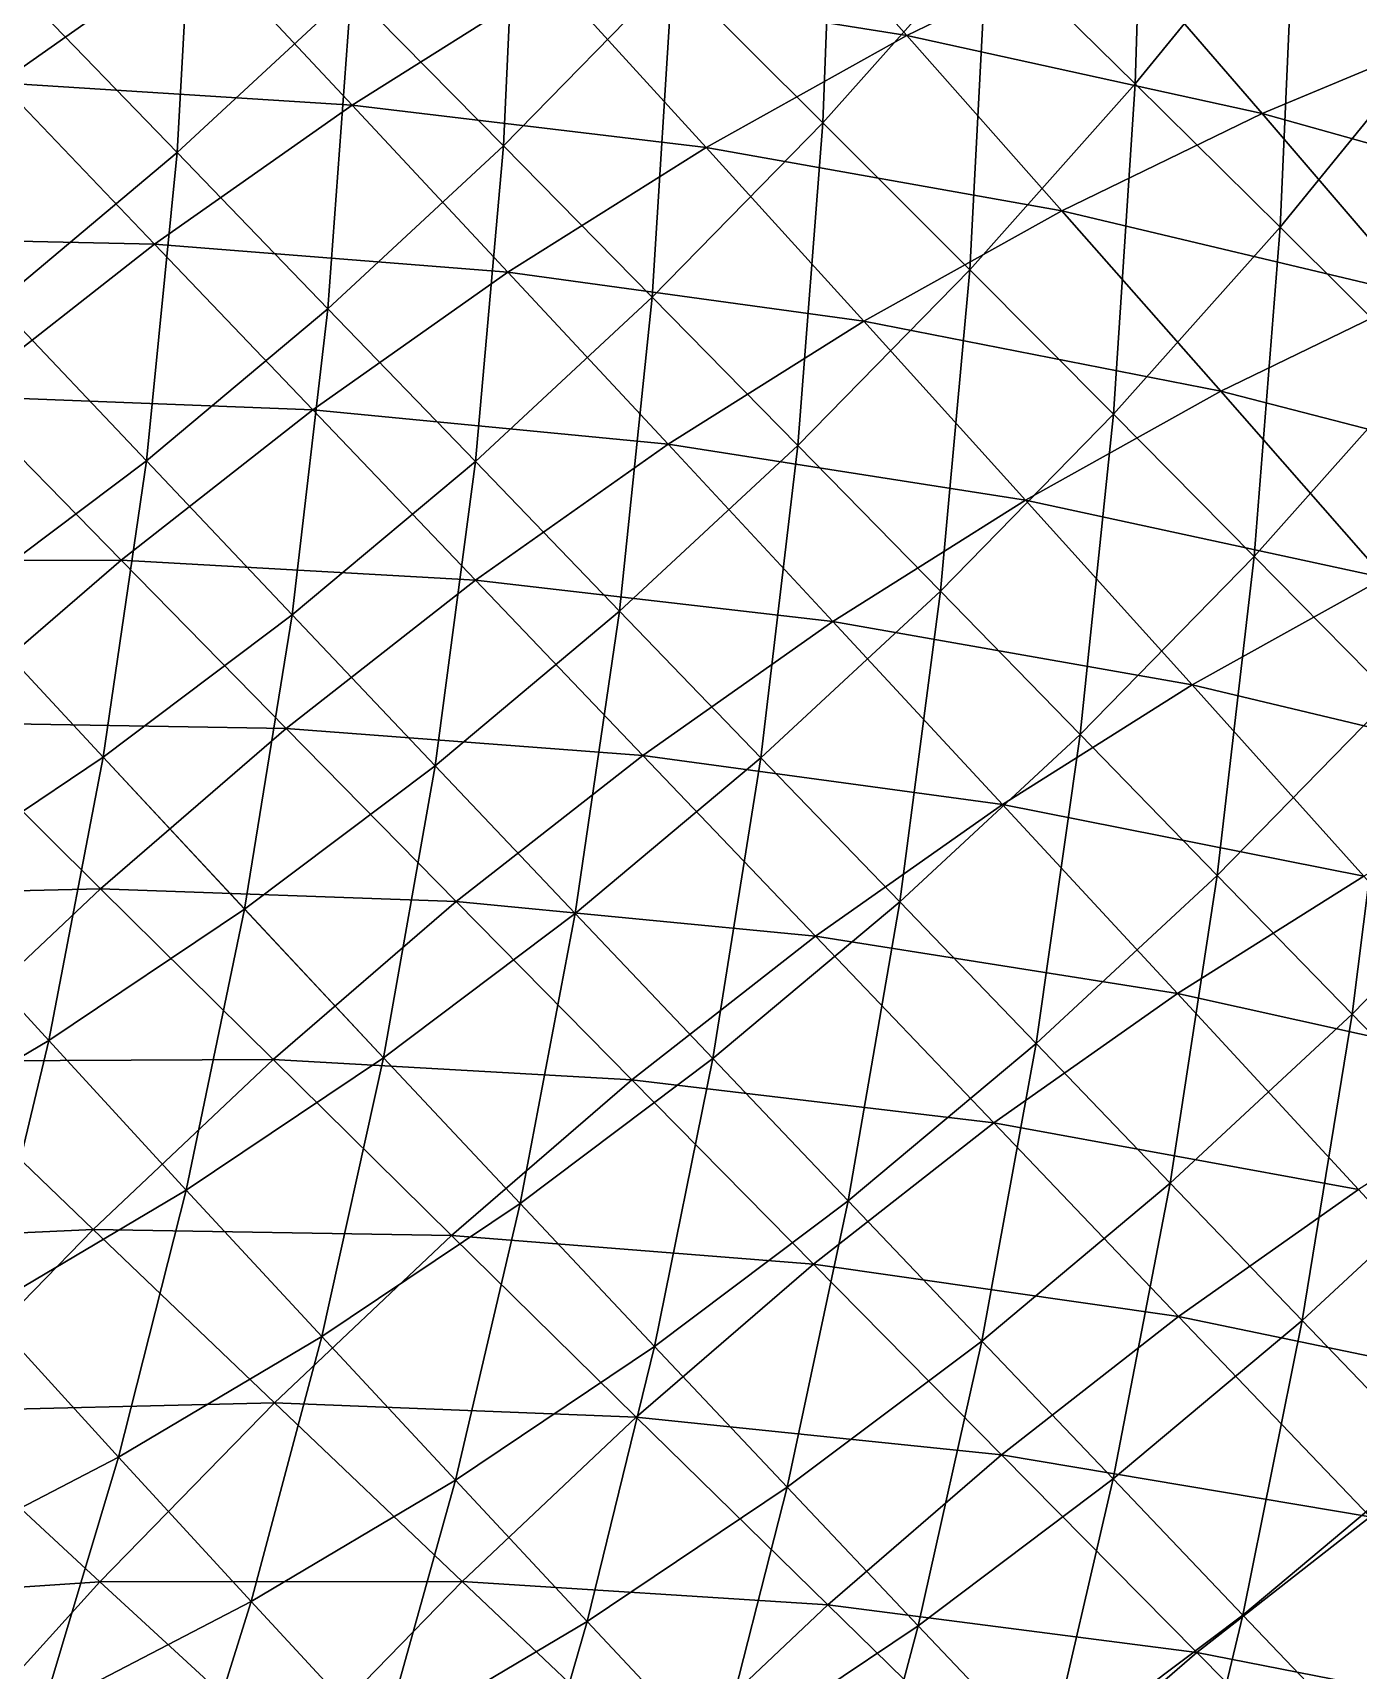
# Model space of a CAD drawing. Extents: x -232 to 179, y -162 to 161.
# Drawn here: x -1.31 to 36.92, y -42.64 to 4.6 of the extents above; entities that cross this region are included whole.
import ezdxf

# ---------------------------------------------------------------- set-up
doc = ezdxf.new("R2010")
doc.units = 0
doc.header["$MEASUREMENT"] = 0

msp = doc.modelspace()

# ---------------------------------------------------------------- linework, layer by layer
for points in [[(30.488918, 3.125061, -804.0054), (30.793163, 12.934345, -809.78625), (26.218666, 7.3269253, -810.4984), (26.218765, 7.3270254, -810.4983)], [(30.793163, 12.934345, -809.78625), (30.488918, 3.125061, -804.0054), (35.09767, 8.774464, -803.2879), (35.09777, 8.774564, -803.2878)], [(21.47968, 2.0020218, -810.9557), (21.844707, 11.605143, -817.0296599999999), (17.145573, 6.325016000000001, -817.4831), (17.145672, 6.325116, -817.4830000000001)], [(21.844707, 11.605143, -817.0296599999999), (21.47968, 2.0020218, -810.9557), (26.218666, 7.3269253, -810.4984), (26.218765, 7.3270254, -810.4983)], [(12.26778, 1.331173, -817.6716299999999), (12.703861, 10.737152, -824.0585), (7.8721237, 5.7904587, -824.2452400000001), (7.872224, 5.790559, -824.2451)], [(12.703861, 10.737152, -824.0585), (12.26778, 1.331173, -817.6716299999999), (17.145573, 6.325016000000001, -817.4831), (17.145672, 6.325116, -817.4830000000001)], [(2.8599014, 1.1372643, -824.1619), (3.364708, 10.352409, -830.8773), (-1.5946999, 5.748253, -830.79486), (-1.5945998, 5.748353, -830.79474)], [(3.364708, 10.352409, -830.8773), (2.8599014, 1.1372643, -824.1619), (7.8721237, 5.7904587, -824.2452400000001), (7.872224, 5.790559, -824.2451)], [(23.903814, 4.5124702, -556.1957), (13.684525, 6.1549606, -561.55493), (19.543077, 9.418194, -562.9126), (19.543177, 9.418294, -562.9125)], [(19.543077, 9.418194, -562.9126), (29.752514, 7.354369999999999, -557.7919999999999), (23.903814, 4.5124702, -556.1957), (23.903913, 4.5125704, -556.19556)], [(34.66317, -1.0075455, -797.541), (35.09767, 8.774464, -803.2879), (30.488918, 3.125061, -804.0054), (30.489017, 3.125161, -804.00525)], [(35.09767, 8.774464, -803.2879), (34.66317, -1.0075455, -797.541), (39.30208, 4.6788273, -796.81885), (39.302177, 4.6789274, -796.8187)], [(-6.5821304, 7.695675, -572.7938), (3.5142746, 7.210396, -567.0788), (-2.2401772, 3.151184, -566.2399), (-2.2400773, 3.151284, -566.2398)], [(7.901725999999999, 2.511444, -560.45953), (-2.2401772, 3.151184, -566.2399), (3.5142746, 7.210396, -567.0788), (3.5143745, 7.210496000000001, -567.0787)], [(3.5142746, 7.210396, -567.0788), (13.684525, 6.1549606, -561.55493), (7.901725999999999, 2.511444, -560.45953), (7.901826, 2.511544, -560.4594)], [(25.714447, -2.239708, -804.46606), (26.218666, 7.3269253, -810.4984), (21.47968, 2.0020218, -810.9557), (21.479778, 2.0021217, -810.95557)], [(34.144302, 2.2670937, -550.9701), (23.903814, 4.5124702, -556.1957), (29.752514, 7.354369999999999, -557.7919999999999), (29.752613, 7.354470299999999, -557.7919)], [(26.218666, 7.3269253, -810.4984), (25.714447, -2.239708, -804.46606), (30.488918, 3.125061, -804.0054), (30.489017, 3.125161, -804.00525)], [(29.752514, 7.354369999999999, -557.7919999999999), (39.957012, 4.687179599999999, -552.79083), (34.144302, 2.2670937, -550.9701), (34.1444, 2.2671936, -550.97)], [(18.113857, 1.2874489, -554.8539), (7.901725999999999, 2.511444, -560.45953), (13.684525, 6.1549606, -561.55493), (13.684625, 6.155061, -561.5548)], [(16.56052, -3.0341682, -811.1459), (17.145573, 6.325016000000001, -817.4831), (12.26778, 1.331173, -817.6716299999999), (12.26788, 1.331273, -817.6715)], [(13.684525, 6.1549606, -561.55493), (23.903814, 4.5124702, -556.1957), (18.113857, 1.2874489, -554.8539), (18.113956, 1.2875489, -554.85376)], [(17.145573, 6.325016000000001, -817.4831), (16.56052, -3.0341682, -811.1459), (21.47968, 2.0020218, -810.9557), (21.479778, 2.0021217, -810.95557)], [(-1.5946999, 5.748253, -830.79486), (-2.3284988, -3.210373, -823.80396), (2.8599014, 1.1372643, -824.1619), (2.8600013, 1.1373643, -824.1618)], [(7.207794, -3.366367299999999, -817.5875), (7.8721237, 5.7904587, -824.2452400000001), (2.8599014, 1.1372643, -824.1619), (2.8600013, 1.1373643, -824.1618)], [(7.8721237, 5.7904587, -824.2452400000001), (7.207794, -3.366367299999999, -817.5875), (12.26778, 1.331173, -817.6716299999999), (12.26788, 1.331273, -817.6715)], [(28.37144, -0.53796005, -549.39453), (18.113857, 1.2874489, -554.8539), (23.903814, 4.5124702, -556.1957), (23.903913, 4.5125704, -556.19556)], [(23.903814, 4.5124702, -556.1957), (34.144302, 2.2670937, -550.9701), (28.37144, -0.53796005, -549.39453), (28.37154, -0.53786004, -549.3944)], [(44.376274, -0.5956726, -545.8428), (34.144302, 2.2670937, -550.9701), (39.957012, 4.687179599999999, -552.79083), (39.95711, 4.687279699999999, -552.7907)], [(38.74848, -5.077493700000001, -791.09625), (39.30208, 4.6788273, -796.81885), (34.66317, -1.0075455, -797.541), (34.66327, -1.0074455, -797.5409)], [(2.2079124, -1.5049934, -559.62946), (-7.895363000000001, -1.2778053, -565.6703), (-2.2401772, 3.151184, -566.2399), (-2.2400773, 3.151284, -566.2398)], [(-2.2401772, 3.151184, -566.2399), (7.901725999999999, 2.511444, -560.45953), (2.2079124, -1.5049934, -559.62946), (2.2080123, -1.5048934, -559.62933)], [(29.857462, -6.407421, -798.0047), (30.488918, 3.125061, -804.0054), (25.714447, -2.239708, -804.46606), (25.714546, -2.239608, -804.46594)], [(30.488918, 3.125061, -804.0054), (29.857462, -6.407421, -798.0047), (34.66317, -1.0075455, -797.541), (34.66327, -1.0074455, -797.5409)], [(12.398766, -2.3134155, -553.7713), (2.2079124, -1.5049934, -559.62946), (7.901725999999999, 2.511444, -560.45953), (7.901826, 2.511544, -560.4594)], [(7.901725999999999, 2.511444, -560.45953), (18.113857, 1.2874489, -554.8539), (12.398766, -2.3134155, -553.7713), (12.398866, -2.3133156, -553.7712)], [(20.758465, -7.313606299999999, -804.65765), (21.47968, 2.0020218, -810.9557), (16.56052, -3.0341682, -811.1459), (16.56062, -3.0340683, -811.14575)], [(21.47968, 2.0020218, -810.9557), (20.758465, -7.313606299999999, -804.65765), (25.714447, -2.239708, -804.46606), (25.714546, -2.239608, -804.46594)], [(38.646843, -2.9810867, -544.0481599999999), (28.37144, -0.53796005, -549.39453), (34.144302, 2.2670937, -550.9701), (34.1444, 2.2671936, -550.97)], [(34.144302, 2.2670937, -550.9701), (44.376274, -0.5956726, -545.8428), (38.646843, -2.9810867, -544.0481599999999), (38.646942, -2.9809868, -544.0480299999999)], [(1.9699402, -7.755436, -817.22614), (2.8599014, 1.1372643, -824.1619), (-2.3284988, -3.210373, -823.80396), (-2.328399, -3.210273, -823.80383)], [(2.8599014, 1.1372643, -824.1619), (1.9699402, -7.755436, -817.22614), (7.207794, -3.366367299999999, -817.5875), (7.2078943, -3.3662674, -817.5874)], [(11.457619, -7.7715454, -811.06104), (12.26778, 1.331173, -817.6716299999999), (7.207794, -3.366367299999999, -817.5875), (7.2078943, -3.3662674, -817.5874)], [(12.26778, 1.331173, -817.6716299999999), (11.457619, -7.7715454, -811.06104), (16.56052, -3.0341682, -811.1459), (16.56062, -3.0340683, -811.14575)], [(22.656559, -3.721164700000001, -548.0701), (12.398766, -2.3134155, -553.7713), (18.113857, 1.2874489, -554.8539), (18.113956, 1.2875489, -554.85376)], [(18.113857, 1.2874489, -554.8539), (28.37144, -0.53796005, -549.39453), (22.656559, -3.721164700000001, -548.0701), (22.656658, -3.7210648, -548.07)], [(32.956696, -5.7459526, -542.4951), (22.656559, -3.721164700000001, -548.0701), (28.37144, -0.53796005, -549.39453), (28.37154, -0.53786004, -549.3944)], [(28.37144, -0.53796005, -549.39453), (38.646843, -2.9810867, -544.0481599999999), (32.956696, -5.7459526, -542.4951), (32.956795, -5.7458525, -542.495)], [(-7.895363000000001, -1.2778053, -565.6703), (2.2079124, -1.5049934, -559.62946), (-3.3876877, -5.8873215, -559.0658), (-3.387587799999999, -5.887221299999999, -559.0657)], [(33.91565300000001, -10.5078335, -791.56256), (34.66317, -1.0075455, -797.541), (29.857462, -6.407421, -798.0047), (29.857561, -6.407321, -798.0046)], [(34.66317, -1.0075455, -797.541), (33.91565300000001, -10.5078335, -791.56256), (38.74848, -5.077493700000001, -791.09625), (38.74858, -5.077393499999999, -791.0961)], [(6.7716064, -6.2828255, -552.9509), (-3.3876877, -5.8873215, -559.0658), (2.2079124, -1.5049934, -559.62946), (2.2080123, -1.5048934, -559.62933)], [(2.2079124, -1.5049934, -559.62946), (12.398766, -2.3134155, -553.7713), (6.7716064, -6.2828255, -552.9509), (6.771706599999999, -6.2827253, -552.9508)], [(17.015572, -7.275341, -547.0016), (6.7716064, -6.2828255, -552.9509), (12.398766, -2.3134155, -553.7713), (12.398866, -2.3133156, -553.7712)], [(12.398766, -2.3134155, -553.7713), (22.656559, -3.721164700000001, -548.0701), (17.015572, -7.275341, -547.0016), (17.01567, -7.275241, -547.00146)], [(24.869043, -11.514523, -798.1975), (25.714447, -2.239708, -804.46606), (20.758465, -7.313606299999999, -804.65765), (20.758564, -7.313505999999999, -804.65753)], [(25.714447, -2.239708, -804.46606), (24.869043, -11.514523, -798.1975), (29.857462, -6.407421, -798.0047), (29.857561, -6.407321, -798.0046)], [(-2.3284988, -3.210373, -823.80396), (-3.4359589, -11.822773, -816.5852), (1.9699402, -7.755436, -817.22614), (1.9700402, -7.755336, -817.2260000000001)], [(15.617355, -12.086456, -804.5722), (16.56052, -3.0341682, -811.1459), (11.457619, -7.7715454, -811.06104), (11.457719, -7.771445299999999, -811.0609)], [(16.56052, -3.0341682, -811.1459), (15.617355, -12.086456, -804.5722), (20.758465, -7.313606299999999, -804.65765), (20.758564, -7.313505999999999, -804.65753)], [(43.27157, -8.404533, -537.01086), (32.956696, -5.7459526, -542.4951), (38.646843, -2.9810867, -544.0481599999999), (38.646942, -2.9809868, -544.0480299999999)], [(6.175358, -12.197838, -810.6965299999999), (7.207794, -3.366367299999999, -817.5875), (1.9699402, -7.755436, -817.22614), (1.9700402, -7.755336, -817.2260000000001)], [(7.207794, -3.366367299999999, -817.5875), (6.175358, -12.197838, -810.6965299999999), (11.457619, -7.7715454, -811.06104), (11.457719, -7.771445299999999, -811.0609)], [(27.323696, -8.883549, -541.1897), (17.015572, -7.275341, -547.0016), (22.656559, -3.721164700000001, -548.0701), (22.656658, -3.7210648, -548.07)], [(22.656559, -3.721164700000001, -548.0701), (32.956696, -5.7459526, -542.4951), (27.323696, -8.883549, -541.1897), (27.323795, -8.883449, -541.1896)], [(37.895508, -14.547216, -785.13104), (38.74848, -5.077493700000001, -791.09625), (33.91565300000001, -10.5078335, -791.56256), (33.915752, -10.507733, -791.56244)], [(1.2415161, -10.613842, -552.3939), (-8.881989, -10.630058, -558.7671), (-3.3876877, -5.8873215, -559.0658), (-3.387587799999999, -5.887221299999999, -559.0657)], [(-3.3876877, -5.8873215, -559.0658), (6.7716064, -6.2828255, -552.9509), (1.2415161, -10.613842, -552.3939), (1.2416161, -10.613742, -552.3938)], [(37.67137, -11.125687, -535.4824), (27.323696, -8.883549, -541.1897), (32.956696, -5.7459526, -542.4951), (32.956795, -5.7458525, -542.495)], [(32.956696, -5.7459526, -542.4951), (43.27157, -8.404533, -537.01086), (37.67137, -11.125687, -535.4824), (37.67147, -11.1255865, -535.4823)], [(11.461384, -11.193275, -546.1919), (1.2415161, -10.613842, -552.3939), (6.7716064, -6.2828255, -552.9509), (6.771706599999999, -6.2827253, -552.9508)], [(6.7716064, -6.2828255, -552.9509), (17.015572, -7.275341, -547.0016), (11.461384, -11.193275, -546.1919), (11.461484, -11.193175, -546.1918)], [(28.899097, -15.643747, -791.7565), (29.857462, -6.407421, -798.0047), (24.869043, -11.514523, -798.1975), (24.869143, -11.514422, -798.1974)], [(29.857462, -6.407421, -798.0047), (28.899097, -15.643747, -791.7565), (33.91565300000001, -10.5078335, -791.56256), (33.915752, -10.507733, -791.56244)], [(21.76353, -12.386799, -540.1365), (11.461384, -11.193275, -546.1919), (17.015572, -7.275341, -547.0016), (17.01567, -7.275241, -547.00146)], [(19.694288, -16.318607, -798.1115), (20.758465, -7.313606299999999, -804.65765), (15.617355, -12.086456, -804.5722), (15.6174555, -12.086356, -804.5721)], [(17.015572, -7.275341, -547.0016), (27.323696, -8.883549, -541.1897), (21.76353, -12.386799, -540.1365), (21.76363, -12.386699, -540.13635)], [(20.758465, -7.313606299999999, -804.65765), (19.694288, -16.318607, -798.1115), (24.869043, -11.514523, -798.1975), (24.869143, -11.514422, -798.1974)], [(0.72361755, -16.299664, -810.0502), (1.9699402, -7.755436, -817.22614), (-3.4359589, -11.822773, -816.5852), (-3.435859, -11.822673, -816.5851)], [(1.9699402, -7.755436, -817.22614), (0.72361755, -16.299664, -810.0502), (6.175358, -12.197838, -810.6965299999999), (6.175458, -12.197738, -810.6964)], [(10.29554, -16.54589, -804.2049599999999), (11.457619, -7.7715454, -811.06104), (6.175358, -12.197838, -810.6965299999999), (6.175458, -12.197738, -810.6964)], [(11.457619, -7.7715454, -811.06104), (10.29554, -16.54589, -804.2049599999999), (15.617355, -12.086456, -804.5722), (15.6174555, -12.086356, -804.5721)], [(32.127422, -14.21368, -534.19763), (21.76353, -12.386799, -540.1365), (27.323696, -8.883549, -541.1897), (27.323795, -8.883449, -541.1896)], [(27.323696, -8.883549, -541.1897), (37.67137, -11.125687, -535.4824), (32.127422, -14.21368, -534.19763), (32.12752, -14.21358, -534.1975)], [(-8.881989, -10.630058, -558.7671), (1.2415161, -10.613842, -552.3939), (-4.188442, -15.301056, -552.0987), (-4.188342, -15.300956, -552.0986)], [(6.0029984, -15.468136, -545.6421), (-4.188442, -15.301056, -552.0987), (1.2415161, -10.613842, -552.3939), (1.2416161, -10.613742, -552.3938)], [(1.2415161, -10.613842, -552.3939), (11.461384, -11.193275, -546.1919), (6.0029984, -15.468136, -545.6421), (6.0030985, -15.468036, -545.64197)], [(32.855003, -19.707651, -785.32587), (33.91565300000001, -10.5078335, -791.56256), (28.899097, -15.643747, -791.7565), (28.899197, -15.643647, -791.75635)], [(33.91565300000001, -10.5078335, -791.56256), (32.855003, -19.707651, -785.32587), (37.895508, -14.547216, -785.13104), (37.895607, -14.547116, -785.1309)], [(16.288914, -16.2486, -539.3384), (6.0029984, -15.468136, -545.6421), (11.461384, -11.193275, -546.1919), (11.461484, -11.193175, -546.1918)], [(11.461384, -11.193275, -546.1919), (21.76353, -12.386799, -540.1365), (16.288914, -16.2486, -539.3384), (16.289013, -16.2485, -539.33826)], [(42.528687, -16.69308, -528.3393599999999), (32.127422, -14.21368, -534.19763), (37.67137, -11.125687, -535.4824), (37.67147, -11.1255865, -535.4823)], [(23.695148, -20.474928, -791.67), (24.869043, -11.514523, -798.1975), (19.694288, -16.318607, -798.1115), (19.694387, -16.318508, -798.1114)], [(24.869043, -11.514523, -798.1975), (23.695148, -20.474928, -791.67), (28.899097, -15.643747, -791.7565), (28.899197, -15.643647, -791.75635)], [(-3.4359589, -11.822773, -816.5852), (-4.883749, -20.06334, -809.1216400000001), (0.72361755, -16.299664, -810.0502), (0.7237176, -16.299564, -810.05005)], [(4.8029785, -20.678425, -803.5538), (6.175358, -12.197838, -810.6965299999999), (0.72361755, -16.299664, -810.0502), (0.7237176, -16.299564, -810.05005)], [(6.175358, -12.197838, -810.6965299999999), (4.8029785, -20.678425, -803.5538), (10.29554, -16.54589, -804.2049599999999), (10.29564, -16.545792, -804.20483)], [(14.337648, -20.80722, -797.74194), (15.617355, -12.086456, -804.5722), (10.29554, -16.54589, -804.2049599999999), (10.29564, -16.545792, -804.20483)], [(15.617355, -12.086456, -804.5722), (14.337648, -20.80722, -797.74194), (19.694288, -16.318607, -798.1115), (19.694387, -16.318508, -798.1114)], [(26.655159, -17.661556, -533.161), (16.288914, -16.2486, -539.3384), (21.76353, -12.386799, -540.1365), (21.76363, -12.386699, -540.13635)], [(21.76353, -12.386799, -540.1365), (32.127422, -14.21368, -534.19763), (26.655159, -17.661556, -533.161), (26.655258, -17.661457, -533.1609)], [(37.081367, -19.727253, -527.0769700000001), (26.655159, -17.661556, -533.161), (32.127422, -14.21368, -534.19763), (32.12752, -14.21358, -534.1975)], [(32.127422, -14.21368, -534.19763), (42.528687, -16.69308, -528.3393599999999), (37.081367, -19.727253, -527.0769700000001), (37.081467, -19.727154, -527.0768400000001)], [(36.74265, -23.712156, -778.8974599999999), (37.895508, -14.547216, -785.13104), (32.855003, -19.707651, -785.32587), (32.855103, -19.707552, -785.32574)], [(37.895508, -14.547216, -785.13104), (36.74265, -23.712156, -778.8974599999999), (41.802998, -18.531412, -778.7018400000001), (41.80309699999999, -18.531313, -778.7017)], [(0.64343643, -20.09457, -545.3507), (-9.523582000000001, -20.341396, -552.0606), (-4.188442, -15.301056, -552.0987), (-4.188342, -15.300956, -552.0986)], [(-4.188442, -15.301056, -552.0987), (6.0029984, -15.468136, -545.6421), (0.64343643, -20.09457, -545.3507), (0.64353645, -20.094471, -545.3506)], [(10.908737, -20.462215, -538.7964), (0.64343643, -20.09457, -545.3507), (6.0029984, -15.468136, -545.6421), (6.0030985, -15.468036, -545.64197)], [(6.0029984, -15.468136, -545.6421), (16.288914, -16.2486, -539.3384), (10.908737, -20.462215, -538.7964), (10.908837, -20.462116, -538.79626)], [(27.626211, -24.561895, -785.2389999999999), (28.899097, -15.643747, -791.7565), (23.695148, -20.474928, -791.67), (23.695248, -20.474829, -791.66986)], [(28.899097, -15.643747, -791.7565), (27.626211, -24.561895, -785.2389999999999), (32.855003, -19.707651, -785.32587), (32.855103, -19.707552, -785.32574)], [(-0.8463669, -24.470291, -802.6183), (0.72361755, -16.299664, -810.0502), (-4.883749, -20.06334, -809.1216400000001), (-4.883649, -20.06324, -809.1215)], [(0.72361755, -16.299664, -810.0502), (-0.8463669, -24.470291, -802.6183), (4.8029785, -20.678425, -803.5538), (4.8030787, -20.678326, -803.55365)], [(21.267097, -21.4623, -532.37555), (10.908737, -20.462215, -538.7964), (16.288914, -16.2486, -539.3384), (16.289013, -16.2485, -539.33826)], [(18.308289, -24.98887, -791.29834), (19.694288, -16.318607, -798.1115), (14.337648, -20.80722, -797.74194), (14.337749, -20.807121, -797.7418)], [(16.288914, -16.2486, -539.3384), (26.655159, -17.661556, -533.161), (21.267097, -21.4623, -532.37555), (21.267197, -21.4622, -532.3754)], [(19.694288, -16.318607, -798.1115), (18.308289, -24.98887, -791.29834), (23.695148, -20.474928, -791.67), (23.695248, -20.474829, -791.66986)], [(8.809145, -24.966797, -797.0864), (10.29554, -16.54589, -804.2049599999999), (4.8029785, -20.678425, -803.5538), (4.8030787, -20.678326, -803.55365)], [(10.29554, -16.54589, -804.2049599999999), (8.809145, -24.966797, -797.0864), (14.337648, -20.80722, -797.74194), (14.337749, -20.807121, -797.7418)], [(31.704487, -23.115025, -526.0585), (21.267097, -21.4623, -532.37555), (26.655159, -17.661556, -533.161), (26.655258, -17.661457, -533.1609)], [(26.655159, -17.661556, -533.161), (37.081367, -19.727253, -527.0769700000001), (31.704487, -23.115025, -526.0585), (31.704586, -23.114925, -526.05835)], [(40.56759, -27.66287, -772.46313), (41.802998, -18.531412, -778.7018400000001), (36.74265, -23.712156, -778.8974599999999), (36.74275, -23.712057, -778.89734)], [(31.49327, -28.585516, -778.8102), (32.855003, -19.707651, -785.32587), (27.626211, -24.561895, -785.2389999999999), (27.62631, -24.561796, -785.2389)], [(32.855003, -19.707651, -785.32587), (31.49327, -28.585516, -778.8102), (36.74265, -23.712156, -778.8974599999999), (36.74275, -23.712057, -778.89734)], [(42.200867, -25.441948, -519.8091400000001), (31.704487, -23.115025, -526.0585), (37.081367, -19.727253, -527.0769700000001), (37.081467, -19.727154, -527.0768400000001)], [(-9.523582000000001, -20.341396, -552.0606), (0.64343643, -20.09457, -545.3507), (-4.622509, -25.069553, -545.3131), (-4.622408999999999, -25.069454, -545.313)], [(-4.883749, -20.06334, -809.1216400000001), (-6.6356583, -27.907822, -801.39996), (-0.8463669, -24.470291, -802.6183), (-0.84626687, -24.470192, -802.61816)], [(5.625965, -25.022362, -538.5092), (-4.622509, -25.069553, -545.3131), (0.64343643, -20.09457, -545.3507), (0.64353645, -20.094471, -545.3506)], [(0.64343643, -20.09457, -545.3507), (10.908737, -20.462215, -538.7964), (5.625965, -25.022362, -538.5092), (5.6260653, -25.022263, -538.5091)], [(3.1228333, -28.783463, -796.14484), (4.8029785, -20.678425, -803.5538), (-0.8463669, -24.470291, -802.6183), (-0.84626687, -24.470192, -802.61816)], [(4.8029785, -20.678425, -803.5538), (3.1228333, -28.783463, -796.14484), (8.809145, -24.966797, -797.0864), (8.809244999999999, -24.966698, -797.0863)], [(15.971962, -25.609303, -531.8421599999999), (5.625965, -25.022362, -538.5092), (10.908737, -20.462215, -538.7964), (10.908837, -20.462116, -538.79626)], [(10.908737, -20.462215, -538.7964), (21.267097, -21.4623, -532.37555), (15.971962, -25.609303, -531.8421599999999), (15.972062, -25.609203, -531.84204)], [(22.213629, -29.097387, -784.86554), (23.695148, -20.474928, -791.67), (18.308289, -24.98887, -791.29834), (18.308388, -24.988771, -791.2982)], [(23.695148, -20.474928, -791.67), (22.213629, -29.097387, -784.86554), (27.626211, -24.561895, -785.2389999999999), (27.62631, -24.561796, -785.2389)], [(12.748596, -29.171915, -790.63916), (14.337648, -20.80722, -797.74194), (8.809145, -24.966797, -797.0864), (8.809244999999999, -24.966698, -797.0863)], [(14.337648, -20.80722, -797.74194), (12.748596, -29.171915, -790.63916), (18.308289, -24.98887, -791.29834), (18.308388, -24.988771, -791.2982)], [(26.41034, -26.849525, -525.2867), (15.971962, -25.609303, -531.8421599999999), (21.267097, -21.4623, -532.37555), (21.267197, -21.4622, -532.3754)], [(21.267097, -21.4623, -532.37555), (31.704487, -23.115025, -526.0585), (26.41034, -26.849525, -525.2867), (26.410439, -26.849426, -525.28656)], [(36.927326, -28.764606, -518.8102), (26.41034, -26.849525, -525.2867), (31.704487, -23.115025, -526.0585), (31.704586, -23.114925, -526.05835)], [(31.704487, -23.115025, -526.0585), (42.200867, -25.441948, -519.8091400000001), (36.927326, -28.764606, -518.8102), (36.927425, -28.764507, -518.8100599999999)], [(35.30183, -32.551437, -772.3756), (36.74265, -23.712156, -778.8974599999999), (31.49327, -28.585516, -778.8102), (31.49337, -28.585417, -778.8100599999999)], [(36.74265, -23.712156, -778.8974599999999), (35.30183, -32.551437, -772.3756), (40.56759, -27.66287, -772.46313), (40.567688, -27.662771, -772.4630000000001)], [(-2.7043438, -32.2435, -794.9185), (-0.8463669, -24.470291, -802.6183), (-6.6356583, -27.907822, -801.39996), (-6.635558000000001, -27.907722, -801.39984)], [(-0.8463669, -24.470291, -802.6183), (-2.7043438, -32.2435, -794.9185), (3.1228333, -28.783463, -796.14484), (3.1229331, -28.783363, -796.1447)], [(-4.622509, -25.069553, -545.3131), (5.625965, -25.022362, -538.5092), (0.43546677, -29.926064, -538.47217), (0.43556675, -29.925964, -538.47205)], [(10.772713, -30.097355, -531.5595), (0.43546677, -29.926064, -538.47217), (5.625965, -25.022362, -538.5092), (5.6260653, -25.022263, -538.5091)], [(7.030205, -33.01011, -789.6922), (8.809145, -24.966797, -797.0864), (3.1228333, -28.783463, -796.14484), (3.1229331, -28.783363, -796.1447)], [(5.625965, -25.022362, -538.5092), (15.971962, -25.609303, -531.8421599999999), (10.772713, -30.097355, -531.5595), (10.772813, -30.097256, -531.5594)], [(8.809145, -24.966797, -797.0864), (7.030205, -33.01011, -789.6922), (12.748596, -29.171915, -790.63916), (12.748696, -29.171816, -790.63904)], [(16.62739, -33.300407, -784.2032), (18.308289, -24.98887, -791.29834), (12.748596, -29.171915, -790.63916), (12.748696, -29.171816, -790.63904)], [(18.308289, -24.98887, -791.29834), (16.62739, -33.300407, -784.2032), (22.213629, -29.097387, -784.86554), (22.213728, -29.097288, -784.8654)], [(26.059383, -33.138855, -778.4353), (27.626211, -24.561895, -785.2389999999999), (22.213629, -29.097387, -784.86554), (22.213728, -29.097288, -784.8654)], [(27.626211, -24.561895, -785.2389999999999), (26.059383, -33.138855, -778.4353), (31.49327, -28.585516, -778.8102), (31.49337, -28.585417, -778.8100599999999)], [(0.43546677, -29.926064, -538.47217), (-9.812729, -30.39455, -545.52026), (-4.622509, -25.069553, -545.3131), (-4.622408999999999, -25.069454, -545.313)], [(21.207516, -30.92424, -524.7626), (10.772713, -30.097355, -531.5595), (15.971962, -25.609303, -531.8421599999999), (15.972062, -25.609203, -531.84204)], [(15.971962, -25.609303, -531.8421599999999), (26.41034, -26.849525, -525.2867), (21.207516, -30.92424, -524.7626), (21.207615, -30.92414, -524.76245)], [(31.734932, -32.427338, -518.0532), (21.207516, -30.92424, -524.7626), (26.41034, -26.849525, -525.2867), (26.410439, -26.849426, -525.28656)], [(26.41034, -26.849525, -525.2867), (36.927326, -28.764606, -518.8102), (31.734932, -32.427338, -518.0532), (31.735031, -32.42724, -518.0531)], [(39.05703, -36.46504, -765.92725), (40.56759, -27.66287, -772.46313), (35.30183, -32.551437, -772.3756), (35.30193, -32.55134, -772.3755)], [(1.1701546, -36.489662, -788.459), (3.1228333, -28.783463, -796.14484), (-2.7043438, -32.2435, -794.9185), (-2.704244, -32.2434, -794.9184)], [(3.1228333, -28.783463, -796.14484), (1.1701546, -36.489662, -788.459), (7.030205, -33.01011, -789.6922), (7.030305, -33.01001, -789.6921)], [(29.850971, -37.119003, -771.9995), (31.49327, -28.585516, -778.8102), (26.059383, -33.138855, -778.4353), (26.059483, -33.138756, -778.4352)], [(31.49327, -28.585516, -778.8102), (29.850971, -37.119003, -771.9995), (35.30183, -32.551437, -772.3756), (35.30193, -32.55134, -772.3755)], [(42.341373, -34.629772, -511.3955), (31.734932, -32.427338, -518.0532), (36.927326, -28.764606, -518.8102), (36.927425, -28.764507, -518.8100599999999)], [(10.881693, -37.15693, -783.2518), (12.748596, -29.171915, -790.63916), (7.030205, -33.01011, -789.6922), (7.030305, -33.01001, -789.6921)], [(12.748596, -29.171915, -790.63916), (10.881693, -37.15693, -783.2518), (16.62739, -33.300407, -784.2032), (16.62749, -33.30031, -784.2030599999999)], [(20.45116, -37.35842, -777.7703), (22.213629, -29.097387, -784.86554), (16.62739, -33.300407, -784.2032), (16.62749, -33.30031, -784.2030599999999)], [(22.213629, -29.097387, -784.86554), (20.45116, -37.35842, -777.7703), (26.059383, -33.138855, -778.4353), (26.059483, -33.138756, -778.4352)], [(-9.812729, -30.39455, -545.52026), (0.43546677, -29.926064, -538.47217), (-4.6803894, -35.174774, -538.6764), (-4.680289299999999, -35.174675, -538.6763)], [(5.664261, -34.92354, -531.5231), (-4.6803894, -35.174774, -538.6764), (0.43546677, -29.926064, -538.47217), (0.43556675, -29.925964, -538.47205)], [(0.43546677, -29.926064, -538.47217), (10.772713, -30.097355, -531.5595), (5.664261, -34.92354, -531.5231), (5.664361, -34.92344, -531.52295)], [(16.098885, -35.33407, -524.4848599999999), (5.664261, -34.92354, -531.5231), (10.772713, -30.097355, -531.5595), (10.772813, -30.097256, -531.5594)], [(10.772713, -30.097355, -531.5595), (21.207516, -30.92424, -524.7626), (16.098885, -35.33407, -524.4848599999999), (16.098984, -35.33397, -524.48474)], [(26.632103, -36.423737, -517.53925), (16.098885, -35.33407, -524.4848599999999), (21.207516, -30.92424, -524.7626), (21.207615, -30.92414, -524.76245)], [(21.207516, -30.92424, -524.7626), (31.734932, -32.427338, -518.0532), (26.632103, -36.423737, -517.53925), (26.632202, -36.423637, -517.5391)], [(-2.7043438, -32.2435, -794.9185), (-4.8122787, -39.59725, -786.94244), (1.1701546, -36.489662, -788.459), (1.1702546, -36.489563, -788.45886)], [(37.259087, -38.214832, -510.6546), (26.632103, -36.423737, -517.53925), (31.734932, -32.427338, -518.0532), (31.735031, -32.42724, -518.0531)], [(33.593506, -41.04322, -765.5502299999999), (35.30183, -32.551437, -772.3756), (29.850971, -37.119003, -771.9995), (29.85107, -37.118904, -771.9994)], [(31.734932, -32.427338, -518.0532), (42.341373, -34.629772, -511.3955), (37.259087, -38.214832, -510.6546), (37.259186, -38.214733, -510.6545)], [(35.30183, -32.551437, -772.3756), (33.593506, -41.04322, -765.5502299999999), (39.05703, -36.46504, -765.92725), (39.05713, -36.46494000000001, -765.9271)], [(4.993664, -40.653107, -782.01263), (7.030205, -33.01011, -789.6922), (1.1701546, -36.489662, -788.459), (1.1702546, -36.489563, -788.45886)], [(7.030205, -33.01011, -789.6922), (4.993664, -40.653107, -782.01263), (10.881693, -37.15693, -783.2518), (10.881793, -37.15683, -783.25165)], [(14.682842, -41.230125, -776.8152), (16.62739, -33.300407, -784.2032), (10.881693, -37.15693, -783.2518), (10.881793, -37.15683, -783.25165)], [(16.62739, -33.300407, -784.2032), (14.682842, -41.230125, -776.8152), (20.45116, -37.35842, -777.7703), (20.45126, -37.35832199999999, -777.7702)], [(24.225239, -41.351738, -771.33246), (26.059383, -33.138855, -778.4353), (20.45116, -37.35842, -777.7703), (20.45126, -37.35832199999999, -777.7702)], [(26.059383, -33.138855, -778.4353), (24.225239, -41.351738, -771.33246), (29.850971, -37.119003, -771.9995), (29.85107, -37.118904, -771.9994)], [(-4.6803894, -35.174774, -538.6764), (5.664261, -34.92354, -531.5231), (0.6292876999999999, -40.089268, -531.724), (0.62938774, -40.08917, -531.7239)], [(11.079479, -40.07613, -524.4490400000001), (0.6292876999999999, -40.089268, -531.724), (5.664261, -34.92354, -531.5231), (5.664361, -34.92344, -531.52295)], [(5.664261, -34.92354, -531.5231), (16.098885, -35.33407, -524.4848599999999), (11.079479, -40.07613, -524.4490400000001), (11.079579, -40.07603, -524.4489)], [(0.6292876999999999, -40.089268, -531.724), (-9.758854, -40.77708, -539.10614), (-4.6803894, -35.174774, -538.6764), (-4.680289299999999, -35.174675, -538.6763)], [(21.621662, -40.748802, -517.26685), (11.079479, -40.07613, -524.4490400000001), (16.098885, -35.33407, -524.4848599999999), (16.098984, -35.33397, -524.48474)], [(16.098885, -35.33407, -524.4848599999999), (26.632103, -36.423737, -517.53925), (21.621662, -40.748802, -517.26685), (21.621761, -40.74870300000001, -517.2667)], [(-1.017334, -43.775528, -780.4889), (1.1701546, -36.489662, -788.459), (-4.8122787, -39.59725, -786.94244), (-4.812178599999999, -39.59715300000001, -786.9423)], [(1.1701546, -36.489662, -788.459), (-1.017334, -43.775528, -780.4889), (4.993664, -40.653107, -782.01263), (4.993764, -40.653008, -782.0125)], [(32.264473, -42.12648, -510.1515), (21.621662, -40.748802, -517.26685), (26.632103, -36.423737, -517.53925), (26.632202, -36.423637, -517.5391)], [(26.632103, -36.423737, -517.53925), (37.259087, -38.214832, -510.6546), (32.264473, -42.12648, -510.1515), (32.26457199999999, -42.12638, -510.1514)], [(37.291836, -44.916634, -759.0798), (39.05703, -36.46504, -765.92725), (33.593506, -41.04322, -765.5502299999999), (33.593605, -41.04312, -765.5501)], [(8.771637, -44.740067, -775.57117), (10.881693, -37.15693, -783.2518), (4.993664, -40.653107, -782.01263), (4.993764, -40.653008, -782.0125)], [(10.881693, -37.15693, -783.2518), (8.771637, -44.740067, -775.57117), (14.682842, -41.230125, -776.8152), (14.682942, -41.230026, -776.81506)], [(27.954687, -45.2858, -764.8817), (29.850971, -37.119003, -771.9995), (24.225239, -41.351738, -771.33246), (24.225338, -41.35164, -771.33234)], [(29.850971, -37.119003, -771.9995), (27.954687, -45.2858, -764.8817), (33.593506, -41.04322, -765.5502299999999), (33.593605, -41.04312, -765.5501)], [(18.438917, -45.235527, -770.3743), (20.45116, -37.35842, -777.7703), (14.682842, -41.230125, -776.8152), (14.682942, -41.230026, -776.81506)], [(20.45116, -37.35842, -777.7703), (18.438917, -45.235527, -770.3743), (24.225239, -41.351738, -771.33246), (24.225338, -41.35164, -771.33234)], [(43.003525, -44.233757, -503.06757), (32.264473, -42.12648, -510.1515), (37.259087, -38.214832, -510.6546), (37.259186, -38.214733, -510.6545)], [(-4.8122787, -39.59725, -786.94244), (-7.130310000000001, -46.511703, -778.6848), (-1.017334, -43.775528, -780.4889), (-1.017234, -43.77543, -780.4888)], [(-9.758854, -40.77708, -539.10614), (0.6292876999999999, -40.089268, -531.724), (-4.3688965, -45.603016, -532.1469999999999), (-4.3687963, -45.602917, -532.14685)], [(6.1322746, -45.15181, -524.6465), (-4.3688965, -45.603016, -532.1469999999999), (0.6292876999999999, -40.089268, -531.724), (0.62938774, -40.08917, -531.7239)], [(0.6292876999999999, -40.089268, -531.724), (11.079479, -40.07613, -524.4490400000001), (6.1322746, -45.15181, -524.6465), (6.132375, -45.15170999999999, -524.64636)], [(16.698727, -45.399727, -517.2317), (6.1322746, -45.15181, -524.6465), (11.079479, -40.07613, -524.4490400000001), (11.079579, -40.07603, -524.4489)], [(11.079479, -40.07613, -524.4490400000001), (21.621662, -40.748802, -517.26685), (16.698727, -45.399727, -517.2317), (16.698826, -45.399628, -517.23157)], [(2.7369766, -47.874786, -774.0414), (4.993664, -40.653107, -782.01263), (-1.017334, -43.775528, -780.4889), (-1.017234, -43.77543, -780.4888)], [(4.993664, -40.653107, -782.01263), (2.7369766, -47.874786, -774.0414), (8.771637, -44.740067, -775.57117), (8.771737, -44.739967, -775.57104)], [(27.36028, -46.359833, -509.8849), (16.698727, -45.399727, -517.2317), (21.621662, -40.748802, -517.26685), (21.621761, -40.74870300000001, -517.2667)], [(21.621662, -40.748802, -517.26685), (32.264473, -42.12648, -510.1515), (27.36028, -46.359833, -509.8849), (27.360378, -46.359734, -509.8848)], [(31.644321, -49.165764, -758.4102), (33.593506, -41.04322, -765.5502299999999), (27.954687, -45.2858, -764.8817), (27.954786, -45.2857, -764.8816)], [(33.593506, -41.04322, -765.5502299999999), (31.644321, -49.165764, -758.4102), (37.291836, -44.916634, -759.0798), (37.291935, -44.91653400000001, -759.07965)], [(12.509256, -48.75641599999999, -769.12646), (14.682842, -41.230125, -776.8152), (8.771637, -44.740067, -775.57117), (8.771737, -44.739967, -775.57104)], [(14.682842, -41.230125, -776.8152), (12.509256, -48.75641599999999, -769.12646), (18.438917, -45.235527, -770.3743), (18.439016, -45.23542800000001, -770.3742)], [(22.15491, -49.17862, -763.92126), (24.225239, -41.351738, -771.33246), (18.438917, -45.235527, -770.3743), (18.439016, -45.23542800000001, -770.3742)], [(24.225239, -41.351738, -771.33246), (22.15491, -49.17862, -763.92126), (27.954687, -45.2858, -764.8817), (27.954786, -45.2857, -764.8816)], [(38.125935, -48.053757, -502.57623), (27.36028, -46.359833, -509.8849), (32.264473, -42.12648, -510.1515), (32.26457199999999, -42.12638, -510.1514)], [(32.264473, -42.12648, -510.1515), (43.003525, -44.233757, -503.06757), (38.125935, -48.053757, -502.57623), (38.126034, -48.053658, -502.57614)]]:
    msp.add_3dface(points)

doc.saveas('drawing.dxf')
